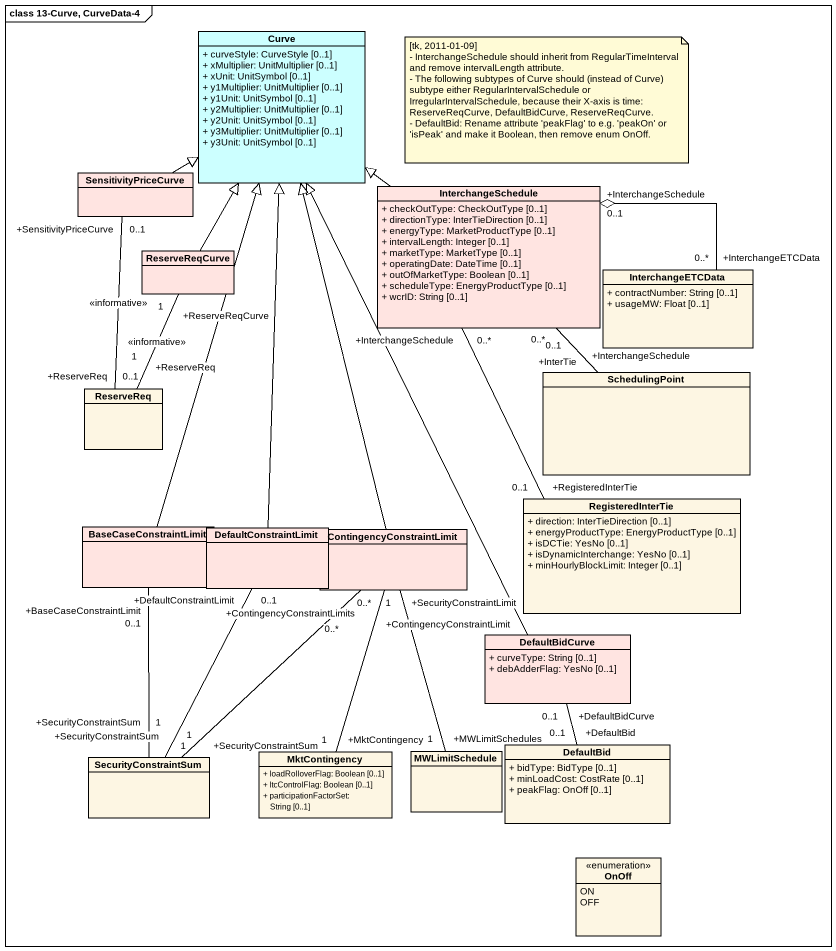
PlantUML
@startuml
mainframe class 13-Curve, CurveData-4
hide circle
hide empty members
skinparam classAttributeIconSize 0
class Curve #CCFFFF {
  + curveStyle: CurveStyle [0..1]
  + xMultiplier: UnitMultiplier [0..1]
  + xUnit: UnitSymbol [0..1]
  + y1Multiplier: UnitMultiplier [0..1]
  + y1Unit: UnitSymbol [0..1]
  + y2Multiplier: UnitMultiplier [0..1]
  + y2Unit: UnitSymbol [0..1]
  + y3Multiplier: UnitMultiplier [0..1]
  + y3Unit: UnitSymbol [0..1]
}
class SensitivityPriceCurve #FFE4E1
class InterchangeSchedule #FFE4E1 {
  + checkOutType: CheckOutType [0..1]
  + directionType: InterTieDirection [0..1]
  + energyType: MarketProductType [0..1]
  + intervalLength: Integer [0..1]
  + marketType: MarketType [0..1]
  + operatingDate: DateTime [0..1]
  + outOfMarketType: Boolean [0..1]
  + scheduleType: EnergyProductType [0..1]
  + wcrID: String [0..1]
}
class ReserveReqCurve #FFE4E1
class InterchangeETCData {
  + contractNumber: String [0..1]
  + usageMW: Float [0..1]
}
class ReserveReq
class SchedulingPoint
class RegisteredInterTie {
  + direction: InterTieDirection [0..1]
  + energyProductType: EnergyProductType [0..1]
  + isDCTie: YesNo [0..1]
  + isDynamicInterchange: YesNo [0..1]
  + minHourlyBlockLimit: Integer [0..1]
}
class BaseCaseConstraintLimit #FFE4E1
class DefaultConstraintLimit #FFE4E1
class ContingencyConstraintLimit #FFE4E1
class DefaultBidCurve #FFE4E1 {
  + curveType: String [0..1]
  + debAdderFlag: YesNo [0..1]
}
class MktContingency {
  + loadRolloverFlag: Boolean [0..1]
  + ltcControlFlag: Boolean [0..1]
  + participationFactorSet: String [0..1]
}
class MWLimitSchedule
class DefaultBid {
  + bidType: BidType [0..1]
  + minLoadCost: CostRate [0..1]
  + peakFlag: OnOff [0..1]
}
class SecurityConstraintSum
enum OnOff {
  ON
  OFF
}
SensitivityPriceCurve -right-|> Curve
InterchangeSchedule -up-|> Curve
InterchangeSchedule "+InterchangeSchedule\n0..1" o-right- "+InterchangeETCData\n0..*" InterchangeETCData
InterchangeSchedule "+InterchangeSchedule\n0..*" -- "+InterTie\n0..1" SchedulingPoint
InterchangeSchedule "+InterchangeSchedule\n0..*" -- "+RegisteredInterTie\n0..1" RegisteredInterTie
ReserveReqCurve -up-|> Curve
ReserveReqCurve "+ReserveReqCurve\n1" -- "+ReserveReq\n1" ReserveReq : <<informative>>
ReserveReq "+ReserveReq\n0..1" -up- "+SensitivityPriceCurve\n0..1" SensitivityPriceCurve : <<informative>>
BaseCaseConstraintLimit -up-|> Curve
BaseCaseConstraintLimit "+BaseCaseConstraintLimit\n0..1" -- "+SecurityConstraintSum\n1" SecurityConstraintSum
DefaultConstraintLimit -up-|> Curve
DefaultConstraintLimit "+DefaultConstraintLimit\n0..1" -- "+SecurityConstraintSum\n1" SecurityConstraintSum
ContingencyConstraintLimit -up-|> Curve
ContingencyConstraintLimit "+ContingencyConstraintLimit\n0..*" -- "+MktContingency\n1" MktContingency
ContingencyConstraintLimit "+SecurityConstraintLimit\n1" -- "+MWLimitSchedules\n1" MWLimitSchedule
ContingencyConstraintLimit "+ContingencyConstraintLimits\n0..*" -- "+SecurityConstraintSum\n1" SecurityConstraintSum
DefaultBidCurve -up-|> Curve
DefaultBid "+DefaultBid\n0..1" -up- "+DefaultBidCurve\n0..1" DefaultBidCurve
note as N1
  [tk, 2011-01-09]
  - InterchangeSchedule should inherit from RegularTimeInterval and remove intervalLength attribute.
  - The following subtypes of Curve should (instead of Curve) subtype either RegularIntervalSchedule or IrregularIntervalSchedule, because their X-axis is time: ReserveReqCurve, DefaultBidCurve, ReserveReqCurve.
  - DefaultBid: Rename attribute 'peakFlag' to e.g. 'peakOn' or 'isPeak' and make it Boolean, then remove enum OnOff.
end note
@enduml
